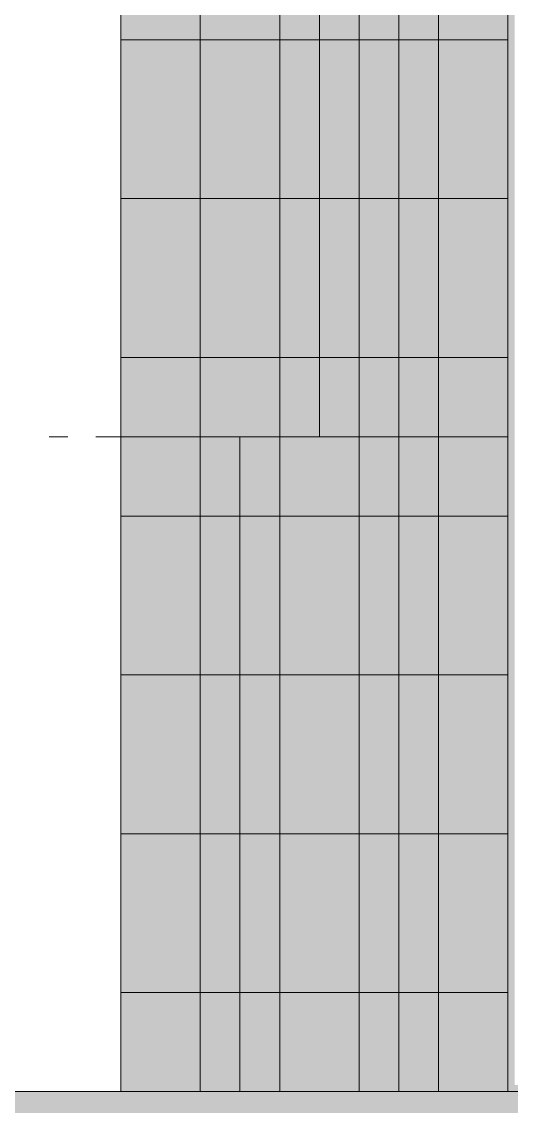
# Model space of a CAD drawing. Header units: millimetres. Extents: x 1499747 to 4230374, y -28481 to 441852.
# Drawn here: x 4045743 to 4049442, y 368967 to 377166 of the extents above; entities that cross this region are included whole.
import ezdxf

# ---------------------------------------------------------------- set-up
doc = ezdxf.new("R2010")
doc.units = ezdxf.units.MM
doc.header["$MEASUREMENT"] = 0
doc.layers.add('Чертеж и Рисунок', color=7, linetype='Continuous')

msp = doc.modelspace()

# ---------------------------------------------------------------- hatches: boundary and pattern name
at = {"layer": 'Чертеж и Рисунок', "linetype": 'Continuous', "lineweight": 0, "true_color": 0x868d8e}
for points in [[(4046491.96152, 374028.37184), (4047091.96244, 374028.37184), (4047091.96244, 377328.37688), (4046491.96152, 377328.37688)], [(4047691.96335, 374028.37184), (4047991.96381, 374028.37184), (4047991.96381, 377328.37688), (4047691.96335, 377328.37688)], [(4048591.96473, 377328.37688), (4048591.96473, 374028.37184), (4049416.96599, 374028.37184), (4049416.96599, 377328.37688)], [(4047391.96289, 369078.36428), (4047391.96289, 374028.37184), (4047091.96244, 374028.37184), (4047091.96244, 369078.36428)], [(4047691.96335, 369078.36428), (4048591.96473, 369078.36428), (4048591.96473, 374028.37184), (4047691.96335, 374028.37184)]]:
    msp.add_hatch(color=252, dxfattribs=at).paths.add_polyline_path(points)
at = {"layer": 'Чертеж и Рисунок', "linetype": 'Continuous', "lineweight": 0, "true_color": 0xffffff}
for points in [[(4047691.96335, 374028.37184), (4047691.96335, 377328.37688), (4047091.96244, 377328.37688), (4047091.96244, 374028.37184)], [(4048591.96473, 374028.37184), (4048591.96473, 377328.37688), (4047991.96381, 377328.37688), (4047991.96381, 374028.37184)], [(4047091.96244, 369078.36428), (4047091.96244, 374028.37184), (4046491.96152, 374028.37184), (4046491.96152, 369078.36428)], [(4047691.96335, 369078.36428), (4047691.96335, 374028.37184), (4047391.96289, 374028.37184), (4047391.96289, 369078.36428)], [(4048591.96473, 374028.37184), (4048591.96473, 369078.36428), (4049416.96599, 369078.36428), (4049416.96599, 374028.37184)], [(4064261.98867, 369078.36428), (4035991.94548, 369078.36428), (4035991.94548, 368578.36352), (4064261.98867, 368578.36352)]]:
    msp.add_hatch(color=7, dxfattribs=at).paths.add_polyline_path(points)
at = {"layer": 'Чертеж и Рисунок', "linetype": 'Continuous', "lineweight": 0, "true_color": 0x2e2e2e}
for points in [[(4049416.96599, 376778.37604), (4049466.96606, 376778.37604), (4049466.96606, 377328.37688), (4049416.96599, 377328.37688)], [(4049416.96599, 374828.37307), (4049466.96606, 374828.37307), (4049466.96606, 376778.37604), (4049416.96599, 376778.37604)], [(4049416.96599, 374028.37184), (4049466.96606, 374028.37184), (4049466.96606, 374828.37307), (4049416.96599, 374828.37307)], [(4049416.96599, 373028.37032), (4049466.96606, 373028.37032), (4049466.96606, 374028.37184), (4049416.96599, 374028.37184)], [(4049416.96599, 371378.36779), (4049466.96606, 371378.36779), (4049466.96606, 373028.37032), (4049416.96599, 373028.37032)], [(4049416.96599, 371378.36779), (4049416.96599, 369078.36428), (4049466.96606, 369128.36436), (4049466.96606, 371378.36779)], [(4049696.96642, 369078.36428), (4049696.96642, 369128.36436), (4049466.96606, 369128.36436), (4049416.96599, 369078.36428)]]:
    msp.add_hatch(color=250, dxfattribs=at).paths.add_polyline_path(points)

# ---------------------------------------------------------------- linework, layer by layer
at = {"layer": 'Чертеж и Рисунок', "color": 253, "linetype": 'Continuous', "lineweight": 5, "true_color": 0xaaaaaa}
for points in [[(4047091.76244, 408678.46478), (4047091.76244, 369078.36428)], [(4047691.76335, 408678.46478), (4047691.76335, 369078.36428)], [(4048291.76427, 408678.46478), (4048291.76427, 369078.36428)], [(4048891.76519, 408678.46478), (4048891.76519, 369078.36428)], [(4046491.96152, 377027.97643), (4049416.96599, 377027.97643)], [(4046491.96152, 375827.97459), (4049416.96599, 375827.97459)], [(4046491.96152, 374627.97276), (4049416.96599, 374627.97276)], [(4046491.96152, 373427.97093), (4049416.96599, 373427.97093)], [(4046491.96152, 372227.96909), (4049416.96599, 372227.96909)], [(4046491.96152, 371027.96726), (4049416.96599, 371027.96726)], [(4046491.96152, 369827.96543), (4049416.96599, 369827.96543)]]:
    msp.add_lwpolyline(points, dxfattribs=at)
at = {"layer": 'Чертеж и Рисунок', "color": 7, "linetype": 'Continuous', "lineweight": 5}
for points in [[(4046491.96152, 369078.36428), (4046491.96152, 400428.41218)], [(4047091.96244, 377328.37688), (4047091.96244, 374028.37184)], [(4047691.96335, 374028.37184), (4047691.96335, 377328.37688)], [(4047991.96381, 377328.37688), (4047991.96381, 374028.37184)], [(4048591.96473, 374028.37184), (4048591.96473, 377328.37688)], [(4049416.96599, 374028.37184), (4049416.96599, 377328.37688)], [(4047091.96244, 374028.37184), (4046491.96152, 374028.37184)], [(4047091.96244, 374028.37184), (4047391.96289, 374028.37184)], [(4047091.96244, 369078.36428), (4047091.96244, 374028.37184)], [(4047691.96335, 374028.37184), (4047391.96289, 374028.37184)], [(4047391.96289, 374028.37184), (4047391.96289, 369078.36428)], [(4047991.96381, 374028.37184), (4047691.96335, 374028.37184)], [(4047691.96335, 369078.36428), (4047691.96335, 374028.37184)], [(4047991.96381, 374028.37184), (4048591.96473, 374028.37184)], [(4049416.96599, 374028.37184), (4048591.96473, 374028.37184)], [(4048591.96473, 374028.37184), (4048591.96473, 369078.36428)], [(4049416.96599, 369078.36428), (4049416.96599, 374028.37184)]]:
    msp.add_lwpolyline(points, dxfattribs=at)
at = {"layer": 'Чертеж и Рисунок', "color": 1, "linetype": 'Continuous', "lineweight": 0}
for points in [[(4045949.96069, 374028.37184), (4046091.06091, 374028.37184)], [(4046302.76123, 374028.37184), (4046831.86204, 374028.37184)], [(4047043.56236, 374028.37184), (4047184.66258, 374028.37184)], [(4047396.3629, 374028.37184), (4047925.46371, 374028.37184)], [(4048137.16403, 374028.37184), (4048278.26425, 374028.37184)], [(4048489.96457, 374028.37184), (4049019.16538, 374028.37184)], [(4049230.7657, 374028.37184), (4049371.86592, 374028.37184)], [(4045949.96069, 369078.36428), (4046091.06091, 369078.36428)], [(4046302.76123, 369078.36428), (4046831.86204, 369078.36428)], [(4047043.56236, 369078.36428), (4047184.66258, 369078.36428)], [(4047396.3629, 369078.36428), (4047925.46371, 369078.36428)], [(4048137.16403, 369078.36428), (4048278.26425, 369078.36428)], [(4048489.96457, 369078.36428), (4049019.16538, 369078.36428)], [(4049230.7657, 369078.36428), (4049371.86592, 369078.36428)]]:
    msp.add_lwpolyline(points, dxfattribs=at)
at = {"layer": 'Чертеж и Рисунок', "color": 255, "linetype": 'Continuous', "lineweight": 0}
msp.add_lwpolyline([(4064261.98867, 369078.36428), (4035991.94548, 369078.36428)], dxfattribs=at)

doc.saveas('drawing.dxf')
